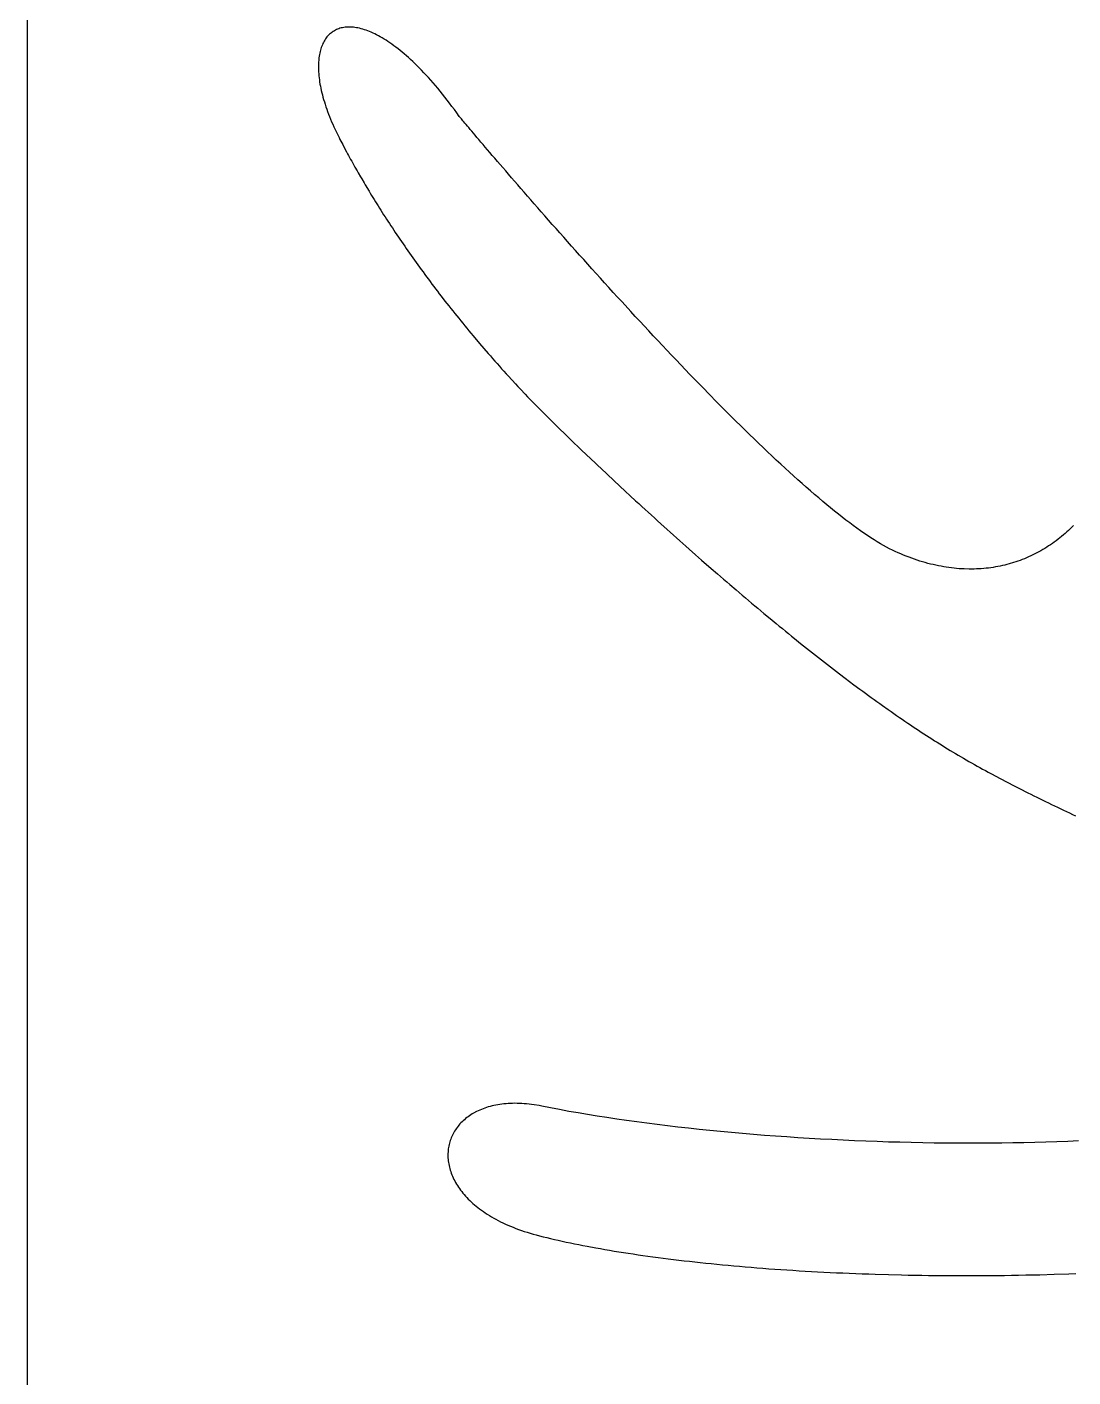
# Model space of a CAD drawing. Extents: x -220 to 640, y 0 to 300.
# Drawn here: x -220 to -188.01, y 195.31 to 236.6 of the extents above; entities that cross this region are included whole.
import ezdxf

# ---------------------------------------------------------------- set-up
doc = ezdxf.new("R2010")
doc.units = 0
doc.linetypes.add('CONTINUOUS2', pattern=[0])
doc.layers.get('0').update_dxf_attribs({"linetype": 'CONTINUOUS'})
doc.layers.add('FT_MACHINE', color=1, linetype='CONTINUOUS')

msp = doc.modelspace()

# ---------------------------------------------------------------- linework, layer by layer
at = {"linetype": 'CONTINUOUS2'}
for p, q in [((-210.314, 236.59), (-210.353, 236.583)), ((-210.274, 236.595), (-210.314, 236.59)), ((-210.233, 236.599), (-210.274, 236.595)), ((-210.192, 236.602), (-210.233, 236.599)), ((-210.149, 236.603), (-210.192, 236.602)), ((-210.106, 236.602), (-210.149, 236.603)), ((-210.062, 236.6), (-210.106, 236.602)), ((-210.017, 236.596), (-210.062, 236.6)), ((-209.971, 236.59), (-210.017, 236.596)), ((-209.925, 236.583), (-209.971, 236.59)), ((-210.892, 236.204), (-210.913, 236.17)), ((-210.871, 236.237), (-210.892, 236.204)), ((-210.825, 236.299), (-210.871, 236.237)), ((-210.775, 236.355), (-210.825, 236.299)), ((-210.748, 236.381), (-210.775, 236.355)), ((-210.72, 236.406), (-210.748, 236.381)), ((-210.692, 236.429), (-210.72, 236.406)), ((-210.662, 236.451), (-210.692, 236.429)), ((-210.632, 236.471), (-210.662, 236.451)), ((-210.6, 236.49), (-210.632, 236.471)), ((-210.568, 236.508), (-210.6, 236.49)), ((-210.534, 236.524), (-210.568, 236.508)), ((-210.5, 236.539), (-210.534, 236.524)), ((-210.464, 236.552), (-210.5, 236.539)), ((-210.428, 236.564), (-210.464, 236.552)), ((-210.391, 236.574), (-210.428, 236.564)), ((-210.353, 236.583), (-210.391, 236.574)), ((-209.877, 236.574), (-209.925, 236.583)), ((-209.829, 236.564), (-209.877, 236.574)), ((-209.78, 236.552), (-209.829, 236.564)), ((-209.731, 236.538), (-209.78, 236.552)), ((-209.68, 236.522), (-209.731, 236.538)), ((-209.629, 236.505), (-209.68, 236.522)), ((-209.577, 236.486), (-209.629, 236.505)), ((-209.525, 236.466), (-209.577, 236.486)), ((-209.471, 236.443), (-209.525, 236.466)), ((-209.417, 236.419), (-209.471, 236.443)), ((-209.362, 236.393), (-209.417, 236.419)), ((-209.307, 236.365), (-209.362, 236.393)), ((-209.251, 236.336), (-209.307, 236.365)), ((-209.194, 236.304), (-209.251, 236.336)), ((-209.136, 236.271), (-209.194, 236.304)), ((-209.078, 236.236), (-209.136, 236.271)), ((-209.019, 236.199), (-209.078, 236.236)), ((-208.96, 236.16), (-209.019, 236.199)), ((-211.047, 235.805), (-211.056, 235.759)), ((-211.036, 235.851), (-211.047, 235.805)), ((-211.025, 235.895), (-211.036, 235.851)), ((-211.012, 235.938), (-211.025, 235.895)), ((-210.998, 235.98), (-211.012, 235.938)), ((-210.983, 236.02), (-210.998, 235.98)), ((-210.967, 236.06), (-210.983, 236.02)), ((-210.95, 236.098), (-210.967, 236.06)), ((-210.932, 236.134), (-210.95, 236.098)), ((-210.913, 236.17), (-210.932, 236.134)), ((-208.9, 236.12), (-208.96, 236.16)), ((-208.839, 236.077), (-208.9, 236.12)), ((-208.778, 236.033), (-208.839, 236.077)), ((-208.716, 235.987), (-208.778, 236.033)), ((-208.653, 235.939), (-208.716, 235.987)), ((-208.59, 235.888), (-208.653, 235.939)), ((-208.527, 235.836), (-208.59, 235.888)), ((-208.463, 235.782), (-208.527, 235.836)), ((-208.398, 235.726), (-208.463, 235.782)), ((-211.085, 235.508), (-211.087, 235.454)), ((-211.087, 235.454), (-211.087, 235.344)), ((-211.077, 235.612), (-211.085, 235.508)), ((-211.071, 235.662), (-211.077, 235.612)), ((-211.064, 235.711), (-211.071, 235.662)), ((-211.056, 235.759), (-211.064, 235.711)), ((-208.333, 235.669), (-208.398, 235.726)), ((-208.267, 235.609), (-208.333, 235.669)), ((-208.201, 235.547), (-208.267, 235.609)), ((-208.134, 235.483), (-208.201, 235.547)), ((-208.066, 235.417), (-208.134, 235.483)), ((-207.999, 235.349), (-208.066, 235.417)), ((-207.93, 235.279), (-207.999, 235.349)), ((-211.087, 235.344), (-211.085, 235.287)), ((-211.085, 235.287), (-211.083, 235.229)), ((-211.083, 235.229), (-211.078, 235.17)), ((-211.078, 235.17), (-211.073, 235.11)), ((-211.073, 235.11), (-211.066, 235.049)), ((-211.066, 235.049), (-211.058, 234.987)), ((-211.058, 234.987), (-211.049, 234.924)), ((-207.861, 235.207), (-207.93, 235.279)), ((-207.792, 235.132), (-207.861, 235.207)), ((-207.722, 235.056), (-207.792, 235.132)), ((-207.652, 234.978), (-207.722, 235.056)), ((-207.582, 234.897), (-207.652, 234.978)), ((-211.049, 234.924), (-211.039, 234.86)), ((-211.039, 234.86), (-211.027, 234.795)), ((-211.027, 234.795), (-211.013, 234.729)), ((-211.013, 234.729), (-210.999, 234.662)), ((-210.999, 234.662), (-210.983, 234.594)), ((-210.983, 234.594), (-210.966, 234.525)), ((-210.966, 234.525), (-210.947, 234.455)), ((-207.511, 234.815), (-207.582, 234.897)), ((-207.439, 234.73), (-207.511, 234.815)), ((-207.367, 234.643), (-207.439, 234.73)), ((-207.295, 234.554), (-207.367, 234.643)), ((-207.223, 234.463), (-207.295, 234.554)), ((-210.947, 234.455), (-210.927, 234.384)), ((-210.927, 234.384), (-210.906, 234.313)), ((-210.906, 234.313), (-210.883, 234.24)), ((-210.883, 234.24), (-210.859, 234.167)), ((-210.859, 234.167), (-210.833, 234.092)), ((-207.15, 234.37), (-207.223, 234.463)), ((-207.076, 234.274), (-207.15, 234.37)), ((-207.003, 234.176), (-207.076, 234.274)), ((-206.928, 234.077), (-207.003, 234.176)), ((-210.833, 234.092), (-210.806, 234.017)), ((-210.806, 234.017), (-210.777, 233.941)), ((-210.777, 233.941), (-210.748, 233.864)), ((-210.748, 233.864), (-210.716, 233.787)), ((-210.716, 233.787), (-210.683, 233.708)), ((-210.683, 233.708), (-210.649, 233.629)), ((-206.854, 233.974), (-206.928, 234.077)), ((-206.779, 233.87), (-206.854, 233.974)), ((-206.777, 233.868), (-206.779, 233.87)), ((-206.772, 233.861), (-206.777, 233.868)), ((-206.763, 233.851), (-206.772, 233.861)), ((-206.751, 233.836), (-206.763, 233.851)), ((-206.735, 233.817), (-206.751, 233.836)), ((-206.716, 233.794), (-206.735, 233.817)), ((-206.693, 233.767), (-206.716, 233.794)), ((-206.667, 233.736), (-206.693, 233.767)), ((-206.638, 233.702), (-206.667, 233.736)), ((-206.606, 233.663), (-206.638, 233.702)), ((-210.649, 233.629), (-210.613, 233.549)), ((-210.613, 233.549), (-210.576, 233.468)), ((-210.576, 233.468), (-210.537, 233.387)), ((-210.537, 233.387), (-210.497, 233.304)), ((-210.497, 233.304), (-210.455, 233.221)), ((-206.571, 233.621), (-206.606, 233.663)), ((-206.532, 233.575), (-206.571, 233.621)), ((-206.49, 233.526), (-206.532, 233.575)), ((-206.446, 233.473), (-206.49, 233.526)), ((-206.398, 233.417), (-206.446, 233.473)), ((-206.348, 233.357), (-206.398, 233.417)), ((-206.294, 233.294), (-206.348, 233.357)), ((-206.238, 233.228), (-206.294, 233.294)), ((-210.455, 233.221), (-210.428, 233.168)), ((-210.428, 233.168), (-210.344, 233.006)), ((-210.344, 233.006), (-210.286, 232.896)), ((-210.286, 232.896), (-210.226, 232.784)), ((-206.179, 233.159), (-206.238, 233.228)), ((-206.117, 233.086), (-206.179, 233.159)), ((-206.053, 233.01), (-206.117, 233.086)), ((-205.986, 232.932), (-206.053, 233.01)), ((-205.916, 232.85), (-205.986, 232.932)), ((-210.226, 232.784), (-210.195, 232.727)), ((-210.195, 232.727), (-210.165, 232.671)), ((-210.165, 232.671), (-210.133, 232.613)), ((-210.133, 232.613), (-210.102, 232.556)), ((-210.102, 232.556), (-210.07, 232.497)), ((-210.07, 232.497), (-210.037, 232.439)), ((-205.844, 232.766), (-205.916, 232.85)), ((-205.769, 232.678), (-205.844, 232.766)), ((-205.692, 232.588), (-205.769, 232.678)), ((-205.612, 232.495), (-205.692, 232.588)), ((-205.53, 232.4), (-205.612, 232.495)), ((-210.037, 232.439), (-210.004, 232.38)), ((-210.004, 232.38), (-209.971, 232.321)), ((-209.971, 232.321), (-209.903, 232.201)), ((-209.903, 232.201), (-209.868, 232.141)), ((-209.868, 232.141), (-209.798, 232.019)), ((-205.446, 232.302), (-205.53, 232.4)), ((-205.359, 232.202), (-205.446, 232.302)), ((-205.271, 232.099), (-205.359, 232.202)), ((-205.18, 231.993), (-205.271, 232.099)), ((-209.798, 232.019), (-209.762, 231.958)), ((-209.762, 231.958), (-209.69, 231.834)), ((-209.69, 231.834), (-209.653, 231.772)), ((-209.653, 231.772), (-209.539, 231.583)), ((-205.087, 231.886), (-205.18, 231.993)), ((-204.991, 231.776), (-205.087, 231.886)), ((-204.894, 231.664), (-204.991, 231.776)), ((-204.795, 231.55), (-204.894, 231.664)), ((-209.539, 231.583), (-209.501, 231.519)), ((-209.501, 231.519), (-209.461, 231.455)), ((-209.461, 231.455), (-209.422, 231.39)), ((-209.422, 231.39), (-209.382, 231.326)), ((-209.382, 231.326), (-209.342, 231.261)), ((-209.342, 231.261), (-209.301, 231.195)), ((-204.694, 231.434), (-204.795, 231.55)), ((-204.591, 231.316), (-204.694, 231.434)), ((-204.486, 231.196), (-204.591, 231.316)), ((-209.301, 231.195), (-209.26, 231.13)), ((-209.26, 231.13), (-209.219, 231.064)), ((-209.219, 231.064), (-209.177, 230.998)), ((-209.177, 230.998), (-209.134, 230.931)), ((-209.134, 230.931), (-209.092, 230.864)), ((-209.092, 230.864), (-209.048, 230.797)), ((-204.379, 231.074), (-204.486, 231.196)), ((-204.27, 230.95), (-204.379, 231.074)), ((-204.16, 230.824), (-204.27, 230.95)), ((-204.048, 230.697), (-204.16, 230.824)), ((-209.048, 230.797), (-209.005, 230.73)), ((-209.005, 230.73), (-208.961, 230.662)), ((-208.961, 230.662), (-208.916, 230.594)), ((-208.916, 230.594), (-208.872, 230.526)), ((-208.872, 230.526), (-208.826, 230.457)), ((-208.826, 230.457), (-208.781, 230.389)), ((-203.935, 230.568), (-204.048, 230.697)), ((-203.82, 230.438), (-203.935, 230.568)), ((-203.703, 230.306), (-203.82, 230.438)), ((-208.781, 230.389), (-208.735, 230.32)), ((-208.735, 230.32), (-208.688, 230.25)), ((-208.688, 230.25), (-208.641, 230.181)), ((-208.641, 230.181), (-208.594, 230.111)), ((-208.594, 230.111), (-208.498, 229.971)), ((-203.585, 230.173), (-203.703, 230.306)), ((-203.466, 230.039), (-203.585, 230.173)), ((-203.345, 229.903), (-203.466, 230.039)), ((-208.498, 229.971), (-208.449, 229.9)), ((-208.449, 229.9), (-208.4, 229.83)), ((-208.4, 229.83), (-208.351, 229.759)), ((-208.351, 229.759), (-208.301, 229.688)), ((-208.301, 229.688), (-208.251, 229.616)), ((-208.251, 229.616), (-208.2, 229.545)), ((-203.222, 229.766), (-203.345, 229.903)), ((-203.099, 229.628), (-203.222, 229.766)), ((-202.974, 229.488), (-203.099, 229.628)), ((-208.2, 229.545), (-208.098, 229.401)), ((-208.098, 229.401), (-208.046, 229.328)), ((-208.046, 229.328), (-207.993, 229.256)), ((-207.993, 229.256), (-207.941, 229.183)), ((-207.941, 229.183), (-207.888, 229.111)), ((-202.848, 229.348), (-202.974, 229.488)), ((-202.721, 229.207), (-202.848, 229.348)), ((-202.463, 228.921), (-202.721, 229.207)), ((-207.888, 229.111), (-207.834, 229.037)), ((-207.834, 229.037), (-207.78, 228.964)), ((-207.78, 228.964), (-207.725, 228.891)), ((-207.725, 228.891), (-207.671, 228.817)), ((-207.671, 228.817), (-207.615, 228.743)), ((-207.615, 228.743), (-207.56, 228.669)), ((-202.333, 228.777), (-202.463, 228.921)), ((-202.201, 228.633), (-202.333, 228.777)), ((-207.56, 228.669), (-207.504, 228.595)), ((-207.504, 228.595), (-207.447, 228.521)), ((-207.447, 228.521), (-207.39, 228.446)), ((-207.39, 228.446), (-207.333, 228.372)), ((-207.333, 228.372), (-207.217, 228.222)), ((-202.069, 228.487), (-202.201, 228.633)), ((-201.936, 228.342), (-202.069, 228.487)), ((-201.802, 228.195), (-201.936, 228.342)), ((-207.217, 228.222), (-207.099, 228.072)), ((-207.099, 228.072), (-207.039, 227.996)), ((-207.039, 227.996), (-206.979, 227.921)), ((-206.979, 227.921), (-206.919, 227.845)), ((-201.532, 227.901), (-201.802, 228.195)), ((-206.919, 227.845), (-206.858, 227.769)), ((-206.858, 227.769), (-206.797, 227.694)), ((-206.797, 227.694), (-206.735, 227.618)), ((-206.735, 227.618), (-206.673, 227.541)), ((-206.673, 227.541), (-206.611, 227.465)), ((-201.396, 227.754), (-201.532, 227.901)), ((-201.259, 227.606), (-201.396, 227.754)), ((-200.983, 227.31), (-201.259, 227.606)), ((-206.611, 227.465), (-206.548, 227.389)), ((-206.548, 227.389), (-206.485, 227.312)), ((-206.485, 227.312), (-206.421, 227.236)), ((-206.421, 227.236), (-206.357, 227.159)), ((-206.357, 227.159), (-206.162, 226.928)), ((-200.845, 227.161), (-200.983, 227.31)), ((-200.706, 227.013), (-200.845, 227.161)), ((-206.162, 226.928), (-206.03, 226.774)), ((-206.03, 226.774), (-205.896, 226.62)), ((-200.566, 226.865), (-200.706, 227.013)), ((-200.427, 226.717), (-200.566, 226.865)), ((-200.286, 226.569), (-200.427, 226.717)), ((-205.896, 226.62), (-205.828, 226.542)), ((-205.828, 226.542), (-205.76, 226.465)), ((-205.76, 226.465), (-205.692, 226.387)), ((-205.692, 226.387), (-205.623, 226.31)), ((-205.623, 226.31), (-205.553, 226.232)), ((-200.146, 226.421), (-200.286, 226.569)), ((-200.006, 226.274), (-200.146, 226.421)), ((-199.724, 225.98), (-200.006, 226.274)), ((-205.553, 226.232), (-205.484, 226.154)), ((-205.484, 226.154), (-205.413, 226.077)), ((-205.413, 226.077), (-205.343, 225.999)), ((-205.343, 225.999), (-205.272, 225.921)), ((-205.272, 225.921), (-205.056, 225.687)), ((-199.442, 225.688), (-199.724, 225.98)), ((-205.056, 225.687), (-204.983, 225.609)), ((-204.983, 225.609), (-204.91, 225.532)), ((-204.91, 225.532), (-204.762, 225.376)), ((-199.301, 225.543), (-199.442, 225.688)), ((-199.16, 225.399), (-199.301, 225.543)), ((-204.762, 225.376), (-204.688, 225.297)), ((-204.688, 225.297), (-204.538, 225.141)), ((-204.538, 225.141), (-204.386, 224.985)), ((-198.878, 225.113), (-199.16, 225.399)), ((-198.738, 224.971), (-198.878, 225.113)), ((-204.386, 224.985), (-204.232, 224.829)), ((-204.232, 224.829), (-204.154, 224.751)), ((-204.154, 224.751), (-203.998, 224.595)), ((-198.318, 224.551), (-198.738, 224.971)), ((-203.998, 224.595), (-203.919, 224.517)), ((-203.919, 224.517), (-203.84, 224.44)), ((-203.84, 224.44), (-203.68, 224.284)), ((-203.68, 224.284), (-203.585, 224.192)), ((-198.178, 224.414), (-198.318, 224.551)), ((-198.039, 224.277), (-198.178, 224.414)), ((-197.901, 224.142), (-198.039, 224.277)), ((-203.585, 224.192), (-203.491, 224.101)), ((-203.491, 224.101), (-203.396, 224.009)), ((-203.396, 224.009), (-203.016, 223.645)), ((-197.763, 224.008), (-197.901, 224.142)), ((-197.626, 223.875), (-197.763, 224.008)), ((-197.489, 223.744), (-197.626, 223.875)), ((-203.016, 223.645), (-202.92, 223.554)), ((-202.92, 223.554), (-202.73, 223.372)), ((-197.353, 223.615), (-197.489, 223.744)), ((-197.217, 223.487), (-197.353, 223.615)), ((-197.083, 223.36), (-197.217, 223.487)), ((-202.73, 223.372), (-202.634, 223.282)), ((-202.634, 223.282), (-202.538, 223.191)), ((-202.538, 223.191), (-202.443, 223.101)), ((-202.443, 223.101), (-201.867, 222.561)), ((-196.949, 223.235), (-197.083, 223.36)), ((-196.816, 223.112), (-196.949, 223.235)), ((-196.684, 222.991), (-196.816, 223.112)), ((-196.552, 222.872), (-196.684, 222.991)), ((-201.867, 222.561), (-201.387, 222.116)), ((-196.422, 222.755), (-196.552, 222.872)), ((-196.293, 222.64), (-196.422, 222.755)), ((-196.165, 222.526), (-196.293, 222.64)), ((-196.038, 222.415), (-196.165, 222.526)), ((-195.912, 222.307), (-196.038, 222.415)), ((-195.787, 222.2), (-195.912, 222.307)), ((-195.664, 222.096), (-195.787, 222.2)), ((-201.387, 222.116), (-201.29, 222.027)), ((-201.29, 222.027), (-201.194, 221.939)), ((-201.194, 221.939), (-201.098, 221.85)), ((-201.098, 221.85), (-201.002, 221.762)), ((-201.002, 221.762), (-200.905, 221.674)), ((-195.542, 221.994), (-195.664, 222.096)), ((-195.421, 221.895), (-195.542, 221.994)), ((-195.302, 221.798), (-195.421, 221.895)), ((-195.184, 221.704), (-195.302, 221.798)), ((-200.905, 221.674), (-200.809, 221.587)), ((-200.809, 221.587), (-200.713, 221.499)), ((-200.713, 221.499), (-200.616, 221.412)), ((-200.616, 221.412), (-200.424, 221.238)), ((-195.067, 221.612), (-195.184, 221.704)), ((-194.952, 221.523), (-195.067, 221.612)), ((-194.839, 221.437), (-194.952, 221.523)), ((-194.728, 221.354), (-194.839, 221.437)), ((-194.618, 221.274), (-194.728, 221.354)), ((-187.989, 221.355), (-188.04, 221.305)), ((-200.424, 221.238), (-200.327, 221.151)), ((-200.327, 221.151), (-200.231, 221.064)), ((-200.231, 221.064), (-200.135, 220.978)), ((-200.135, 220.978), (-200.038, 220.892)), ((-194.509, 221.196), (-194.618, 221.274)), ((-194.403, 221.122), (-194.509, 221.196)), ((-194.298, 221.051), (-194.403, 221.122)), ((-194.195, 220.983), (-194.298, 221.051)), ((-194.094, 220.918), (-194.195, 220.983)), ((-193.995, 220.856), (-194.094, 220.918)), ((-188.467, 220.935), (-188.523, 220.893)), ((-188.412, 220.978), (-188.467, 220.935)), ((-188.357, 221.022), (-188.412, 220.978)), ((-188.302, 221.067), (-188.357, 221.022)), ((-188.249, 221.113), (-188.302, 221.067)), ((-188.196, 221.16), (-188.249, 221.113)), ((-188.143, 221.208), (-188.196, 221.16)), ((-188.091, 221.256), (-188.143, 221.208)), ((-188.04, 221.305), (-188.091, 221.256)), ((-200.038, 220.892), (-199.942, 220.806)), ((-199.942, 220.806), (-199.846, 220.721)), ((-199.846, 220.721), (-199.75, 220.635)), ((-199.75, 220.635), (-199.558, 220.465)), ((-193.898, 220.798), (-193.995, 220.856)), ((-193.804, 220.743), (-193.898, 220.798)), ((-193.711, 220.692), (-193.804, 220.743)), ((-193.62, 220.644), (-193.711, 220.692)), ((-193.532, 220.6), (-193.62, 220.644)), ((-193.445, 220.56), (-193.532, 220.6)), ((-193.36, 220.522), (-193.445, 220.56)), ((-193.276, 220.486), (-193.36, 220.522)), ((-193.191, 220.451), (-193.276, 220.486)), ((-189.177, 220.488), (-189.239, 220.457)), ((-189.114, 220.52), (-189.177, 220.488)), ((-189.053, 220.553), (-189.114, 220.52)), ((-188.992, 220.587), (-189.053, 220.553)), ((-188.931, 220.622), (-188.992, 220.587)), ((-188.871, 220.658), (-188.931, 220.622)), ((-188.812, 220.694), (-188.871, 220.658)), ((-188.753, 220.732), (-188.812, 220.694)), ((-188.695, 220.771), (-188.753, 220.732)), ((-188.637, 220.811), (-188.695, 220.771)), ((-188.58, 220.851), (-188.637, 220.811)), ((-188.523, 220.893), (-188.58, 220.851)), ((-199.558, 220.465), (-199.462, 220.381)), ((-199.462, 220.381), (-199.366, 220.296)), ((-199.366, 220.296), (-199.078, 220.044)), ((-193.107, 220.417), (-193.191, 220.451)), ((-193.023, 220.385), (-193.107, 220.417)), ((-192.94, 220.354), (-193.023, 220.385)), ((-192.856, 220.325), (-192.94, 220.354)), ((-192.774, 220.297), (-192.856, 220.325)), ((-192.691, 220.271), (-192.774, 220.297)), ((-192.609, 220.246), (-192.691, 220.271)), ((-192.527, 220.222), (-192.609, 220.246)), ((-192.445, 220.2), (-192.527, 220.222)), ((-192.364, 220.179), (-192.445, 220.2)), ((-192.283, 220.16), (-192.364, 220.179)), ((-192.202, 220.142), (-192.283, 220.16)), ((-192.122, 220.125), (-192.202, 220.142)), ((-192.042, 220.109), (-192.122, 220.125)), ((-191.962, 220.095), (-192.042, 220.109)), ((-191.883, 220.082), (-191.962, 220.095)), ((-191.725, 220.06), (-191.883, 220.082)), ((-190.45, 220.077), (-190.594, 220.057)), ((-190.379, 220.089), (-190.45, 220.077)), ((-190.308, 220.102), (-190.379, 220.089)), ((-190.238, 220.116), (-190.308, 220.102)), ((-190.168, 220.131), (-190.238, 220.116)), ((-190.098, 220.147), (-190.168, 220.131)), ((-190.029, 220.165), (-190.098, 220.147)), ((-189.961, 220.183), (-190.029, 220.165)), ((-189.825, 220.223), (-189.961, 220.183)), ((-189.758, 220.245), (-189.825, 220.223)), ((-189.692, 220.268), (-189.758, 220.245)), ((-189.625, 220.292), (-189.692, 220.268)), ((-189.56, 220.317), (-189.625, 220.292)), ((-189.495, 220.343), (-189.56, 220.317)), ((-189.43, 220.37), (-189.495, 220.343)), ((-189.366, 220.398), (-189.43, 220.37)), ((-189.302, 220.427), (-189.366, 220.398)), ((-189.239, 220.457), (-189.302, 220.427)), ((-199.078, 220.044), (-198.886, 219.878)), ((-198.886, 219.878), (-198.791, 219.795)), ((-198.791, 219.795), (-198.695, 219.713)), ((-198.695, 219.713), (-198.6, 219.63)), ((-191.647, 220.051), (-191.725, 220.06)), ((-191.57, 220.044), (-191.647, 220.051)), ((-191.492, 220.037), (-191.57, 220.044)), ((-191.415, 220.032), (-191.492, 220.037)), ((-191.338, 220.028), (-191.415, 220.032)), ((-191.186, 220.024), (-191.338, 220.028)), ((-191.111, 220.024), (-191.186, 220.024)), ((-191.036, 220.025), (-191.111, 220.024)), ((-190.961, 220.028), (-191.036, 220.025)), ((-190.887, 220.031), (-190.961, 220.028)), ((-190.813, 220.036), (-190.887, 220.031)), ((-190.74, 220.042), (-190.813, 220.036)), ((-190.667, 220.049), (-190.74, 220.042)), ((-190.594, 220.057), (-190.667, 220.049)), ((-198.6, 219.63), (-198.504, 219.549)), ((-198.504, 219.549), (-198.314, 219.385)), ((-198.314, 219.385), (-198.219, 219.304)), ((-198.219, 219.304), (-198.123, 219.224)), ((-198.123, 219.224), (-198.029, 219.143)), ((-198.029, 219.143), (-197.839, 218.983)), ((-197.839, 218.983), (-197.744, 218.904)), ((-197.744, 218.904), (-197.65, 218.825)), ((-197.65, 218.825), (-197.555, 218.746)), ((-197.555, 218.746), (-197.461, 218.667)), ((-197.461, 218.667), (-197.273, 218.511)), ((-197.273, 218.511), (-197.085, 218.357)), ((-197.085, 218.357), (-196.992, 218.28)), ((-196.992, 218.28), (-196.898, 218.203)), ((-196.898, 218.203), (-196.805, 218.127)), ((-196.805, 218.127), (-196.711, 218.052)), ((-196.711, 218.052), (-196.618, 217.976)), ((-196.618, 217.976), (-196.526, 217.901)), ((-196.526, 217.901), (-196.34, 217.753)), ((-196.34, 217.753), (-196.248, 217.679)), ((-196.248, 217.679), (-195.972, 217.46)), ((-195.972, 217.46), (-195.88, 217.388)), ((-195.88, 217.388), (-195.789, 217.316)), ((-195.789, 217.316), (-195.697, 217.245)), ((-195.697, 217.245), (-195.515, 217.103)), ((-195.515, 217.103), (-195.425, 217.033)), ((-195.425, 217.033), (-195.334, 216.963)), ((-195.334, 216.963), (-195.154, 216.825)), ((-195.154, 216.825), (-194.974, 216.689)), ((-194.974, 216.689), (-194.707, 216.488)), ((-194.707, 216.488), (-194.529, 216.356)), ((-194.529, 216.356), (-194.441, 216.291)), ((-194.441, 216.291), (-194.353, 216.227)), ((-194.353, 216.227), (-194.265, 216.162)), ((-194.265, 216.162), (-194.178, 216.099)), ((-194.178, 216.099), (-194.091, 216.035)), ((-194.091, 216.035), (-194.004, 215.973)), ((-194.004, 215.973), (-193.917, 215.91)), ((-193.917, 215.91), (-193.83, 215.849)), ((-193.83, 215.849), (-193.658, 215.727)), ((-193.658, 215.727), (-193.573, 215.667)), ((-193.573, 215.667), (-193.487, 215.607)), ((-193.487, 215.607), (-193.402, 215.548)), ((-193.402, 215.548), (-193.318, 215.489)), ((-193.318, 215.489), (-193.233, 215.431)), ((-193.233, 215.431), (-193.149, 215.373)), ((-193.149, 215.373), (-193.065, 215.316)), ((-193.065, 215.316), (-192.982, 215.26)), ((-192.982, 215.26), (-192.898, 215.204)), ((-192.898, 215.204), (-192.815, 215.149)), ((-192.815, 215.149), (-192.733, 215.094)), ((-192.733, 215.094), (-192.65, 215.039)), ((-192.65, 215.039), (-192.568, 214.986)), ((-192.568, 214.986), (-192.487, 214.932)), ((-192.487, 214.932), (-192.405, 214.88)), ((-192.405, 214.88), (-192.324, 214.828)), ((-192.324, 214.828), (-192.244, 214.776)), ((-192.244, 214.776), (-192.163, 214.726)), ((-192.163, 214.726), (-192.083, 214.675)), ((-192.083, 214.675), (-192.004, 214.626)), ((-192.004, 214.626), (-191.924, 214.576)), ((-191.924, 214.576), (-191.844, 214.527)), ((-191.844, 214.527), (-191.764, 214.479)), ((-191.764, 214.479), (-191.602, 214.381)), ((-191.602, 214.381), (-191.521, 214.333)), ((-191.521, 214.333), (-191.357, 214.237)), ((-191.357, 214.237), (-191.274, 214.19)), ((-191.274, 214.19), (-191.192, 214.142)), ((-191.192, 214.142), (-191.109, 214.095)), ((-191.109, 214.095), (-191.025, 214.048)), ((-191.025, 214.048), (-190.942, 214.001)), ((-190.942, 214.001), (-190.858, 213.954)), ((-190.858, 213.954), (-190.773, 213.907)), ((-190.773, 213.907), (-190.689, 213.861)), ((-190.689, 213.861), (-190.604, 213.815)), ((-190.604, 213.815), (-190.519, 213.768)), ((-190.519, 213.768), (-190.347, 213.676)), ((-190.347, 213.676), (-190.261, 213.631)), ((-190.261, 213.631), (-190.175, 213.585)), ((-190.175, 213.585), (-190.088, 213.54)), ((-190.088, 213.54), (-190.001, 213.494)), ((-190.001, 213.494), (-189.827, 213.404)), ((-189.827, 213.404), (-189.563, 213.269)), ((-189.563, 213.269), (-189.474, 213.225)), ((-189.474, 213.225), (-189.386, 213.18)), ((-189.386, 213.18), (-189.297, 213.136)), ((-189.297, 213.136), (-189.208, 213.091)), ((-189.208, 213.091), (-189.118, 213.047)), ((-189.118, 213.047), (-189.029, 213.003)), ((-189.029, 213.003), (-188.849, 212.915)), ((-188.849, 212.915), (-188.758, 212.871)), ((-188.758, 212.871), (-188.668, 212.827)), ((-188.668, 212.827), (-188.577, 212.783)), ((-188.577, 212.783), (-188.486, 212.74)), ((-188.486, 212.74), (-188.304, 212.652)), ((-188.304, 212.652), (-188.212, 212.609)), ((-188.212, 212.609), (-188.12, 212.565)), ((-188.12, 212.565), (-188.028, 212.522)), ((-188.028, 212.522), (-187.936, 212.478)), ((-205.946, 203.558), (-205.999, 203.54)), ((-205.891, 203.575), (-205.946, 203.558)), ((-205.835, 203.591), (-205.891, 203.575)), ((-205.778, 203.605), (-205.835, 203.591)), ((-205.72, 203.619), (-205.778, 203.605)), ((-205.661, 203.631), (-205.72, 203.619)), ((-205.601, 203.642), (-205.661, 203.631)), ((-205.54, 203.652), (-205.601, 203.642)), ((-205.414, 203.668), (-205.54, 203.652)), ((-205.349, 203.674), (-205.414, 203.668)), ((-205.284, 203.679), (-205.349, 203.674)), ((-205.217, 203.682), (-205.284, 203.679)), ((-205.149, 203.684), (-205.217, 203.682)), ((-205.081, 203.685), (-205.149, 203.684)), ((-205.011, 203.684), (-205.081, 203.685)), ((-204.94, 203.682), (-205.011, 203.684)), ((-204.868, 203.679), (-204.94, 203.682)), ((-204.795, 203.674), (-204.868, 203.679)), ((-204.721, 203.668), (-204.795, 203.674)), ((-204.646, 203.66), (-204.721, 203.668)), ((-204.57, 203.651), (-204.646, 203.66)), ((-204.493, 203.64), (-204.57, 203.651)), ((-204.337, 203.614), (-204.493, 203.64)), ((-204.257, 203.598), (-204.337, 203.614)), ((-203.985, 203.544), (-204.257, 203.598)), ((-206.66, 203.153), (-206.694, 203.12)), ((-206.624, 203.185), (-206.66, 203.153)), ((-206.587, 203.216), (-206.624, 203.185)), ((-206.549, 203.247), (-206.587, 203.216)), ((-206.51, 203.276), (-206.549, 203.247)), ((-206.469, 203.305), (-206.51, 203.276)), ((-206.428, 203.333), (-206.469, 203.305)), ((-206.385, 203.359), (-206.428, 203.333)), ((-206.341, 203.385), (-206.385, 203.359)), ((-206.249, 203.435), (-206.341, 203.385)), ((-206.201, 203.458), (-206.249, 203.435)), ((-206.152, 203.48), (-206.201, 203.458)), ((-206.102, 203.501), (-206.152, 203.48)), ((-206.051, 203.521), (-206.102, 203.501)), ((-205.999, 203.54), (-206.051, 203.521)), ((-203.709, 203.492), (-203.985, 203.544)), ((-203.429, 203.44), (-203.709, 203.492)), ((-203.144, 203.39), (-203.429, 203.44)), ((-202.855, 203.341), (-203.144, 203.39)), ((-202.562, 203.293), (-202.855, 203.341)), ((-202.266, 203.247), (-202.562, 203.293)), ((-201.965, 203.202), (-202.266, 203.247)), ((-201.661, 203.158), (-201.965, 203.202)), ((-201.353, 203.115), (-201.661, 203.158)), ((-206.967, 202.755), (-206.987, 202.715)), ((-206.923, 202.833), (-206.967, 202.755)), ((-206.899, 202.871), (-206.923, 202.833)), ((-206.873, 202.909), (-206.899, 202.871)), ((-206.846, 202.946), (-206.873, 202.909)), ((-206.818, 202.982), (-206.846, 202.946)), ((-206.789, 203.018), (-206.818, 202.982)), ((-206.759, 203.053), (-206.789, 203.018)), ((-206.727, 203.087), (-206.759, 203.053)), ((-206.694, 203.12), (-206.727, 203.087)), ((-201.042, 203.074), (-201.353, 203.115)), ((-200.728, 203.034), (-201.042, 203.074)), ((-200.411, 202.995), (-200.728, 203.034)), ((-200.091, 202.958), (-200.411, 202.995)), ((-199.768, 202.921), (-200.091, 202.958)), ((-199.443, 202.887), (-199.768, 202.921)), ((-199.115, 202.853), (-199.443, 202.887)), ((-198.785, 202.821), (-199.115, 202.853)), ((-198.453, 202.79), (-198.785, 202.821)), ((-198.118, 202.761), (-198.453, 202.79)), ((-197.782, 202.732), (-198.118, 202.761)), ((-197.444, 202.706), (-197.782, 202.732)), ((-207.108, 202.334), (-207.114, 202.289)), ((-207.1, 202.378), (-207.108, 202.334)), ((-207.09, 202.421), (-207.1, 202.378)), ((-207.08, 202.465), (-207.09, 202.421)), ((-207.068, 202.507), (-207.08, 202.465)), ((-207.054, 202.55), (-207.068, 202.507)), ((-207.039, 202.592), (-207.054, 202.55)), ((-207.023, 202.633), (-207.039, 202.592)), ((-207.006, 202.674), (-207.023, 202.633)), ((-206.987, 202.715), (-207.006, 202.674)), ((-197.104, 202.68), (-197.444, 202.706)), ((-196.763, 202.656), (-197.104, 202.68)), ((-196.421, 202.633), (-196.763, 202.656)), ((-196.077, 202.612), (-196.421, 202.633)), ((-195.732, 202.592), (-196.077, 202.612)), ((-195.387, 202.574), (-195.732, 202.592)), ((-195.04, 202.557), (-195.387, 202.574)), ((-194.693, 202.541), (-195.04, 202.557)), ((-194.346, 202.527), (-194.693, 202.541)), ((-193.998, 202.514), (-194.346, 202.527)), ((-193.65, 202.502), (-193.998, 202.514)), ((-193.302, 202.492), (-193.65, 202.502)), ((-192.954, 202.484), (-193.302, 202.492)), ((-192.606, 202.477), (-192.954, 202.484)), ((-192.259, 202.471), (-192.606, 202.477)), ((-191.912, 202.467), (-192.259, 202.471)), ((-191.566, 202.464), (-191.912, 202.467)), ((-191.22, 202.463), (-191.566, 202.464)), ((-190.532, 202.465), (-191.22, 202.463)), ((-190.19, 202.469), (-190.532, 202.465)), ((-189.849, 202.473), (-190.19, 202.469)), ((-189.51, 202.48), (-189.849, 202.473)), ((-189.172, 202.487), (-189.51, 202.48)), ((-188.836, 202.497), (-189.172, 202.487)), ((-188.502, 202.508), (-188.836, 202.497)), ((-188.171, 202.52), (-188.502, 202.508)), ((-187.841, 202.534), (-188.171, 202.52)), ((-207.125, 202.154), (-207.126, 202.109)), ((-207.126, 202.109), (-207.126, 202.063)), ((-207.126, 202.063), (-207.124, 202.017)), ((-207.123, 202.2), (-207.125, 202.154)), ((-207.124, 202.017), (-207.12, 201.97)), ((-207.119, 202.245), (-207.123, 202.2)), ((-207.12, 201.97), (-207.116, 201.924)), ((-207.114, 202.289), (-207.119, 202.245)), ((-207.116, 201.924), (-207.109, 201.877)), ((-207.109, 201.877), (-207.101, 201.83)), ((-207.101, 201.83), (-207.092, 201.784)), ((-207.092, 201.784), (-207.082, 201.737)), ((-207.082, 201.737), (-207.069, 201.689)), ((-207.069, 201.689), (-207.056, 201.642)), ((-207.056, 201.642), (-207.041, 201.595)), ((-207.041, 201.595), (-207.024, 201.548)), ((-207.024, 201.548), (-207.006, 201.5)), ((-207.006, 201.5), (-206.986, 201.453)), ((-206.986, 201.453), (-206.965, 201.406)), ((-206.965, 201.406), (-206.942, 201.359)), ((-206.942, 201.359), (-206.918, 201.311)), ((-206.918, 201.311), (-206.892, 201.264)), ((-206.892, 201.264), (-206.865, 201.217)), ((-206.865, 201.217), (-206.836, 201.171)), ((-206.836, 201.171), (-206.806, 201.124)), ((-206.806, 201.124), (-206.774, 201.077)), ((-206.774, 201.077), (-206.74, 201.031)), ((-206.74, 201.031), (-206.705, 200.985)), ((-206.705, 200.985), (-206.668, 200.939)), ((-206.668, 200.939), (-206.63, 200.893)), ((-206.63, 200.893), (-206.59, 200.848)), ((-206.59, 200.848), (-206.548, 200.803)), ((-206.548, 200.803), (-206.505, 200.758)), ((-206.505, 200.758), (-206.46, 200.714)), ((-206.46, 200.714), (-206.414, 200.67)), ((-206.414, 200.67), (-206.366, 200.626)), ((-206.366, 200.626), (-206.316, 200.583)), ((-206.316, 200.583), (-206.265, 200.54)), ((-206.265, 200.54), (-206.212, 200.497)), ((-206.212, 200.497), (-206.157, 200.455)), ((-206.157, 200.455), (-206.101, 200.414)), ((-206.101, 200.414), (-206.043, 200.373)), ((-206.043, 200.373), (-205.983, 200.332)), ((-205.983, 200.332), (-205.922, 200.292)), ((-205.922, 200.292), (-205.859, 200.253)), ((-205.859, 200.253), (-205.794, 200.214)), ((-205.794, 200.214), (-205.727, 200.175)), ((-205.727, 200.175), (-205.659, 200.138)), ((-205.659, 200.138), (-205.589, 200.101)), ((-205.589, 200.101), (-205.518, 200.064)), ((-205.518, 200.064), (-205.444, 200.028)), ((-205.444, 200.028), (-205.369, 199.993)), ((-205.369, 199.993), (-205.292, 199.959)), ((-205.292, 199.959), (-205.213, 199.925)), ((-205.213, 199.925), (-205.133, 199.893)), ((-205.133, 199.893), (-205.051, 199.86)), ((-205.051, 199.86), (-204.967, 199.829)), ((-204.967, 199.829), (-204.881, 199.799)), ((-204.881, 199.799), (-204.794, 199.769)), ((-204.794, 199.769), (-204.704, 199.74)), ((-204.704, 199.74), (-204.613, 199.712)), ((-204.613, 199.712), (-204.52, 199.685)), ((-204.52, 199.685), (-204.425, 199.659)), ((-204.425, 199.659), (-204.329, 199.634)), ((-204.329, 199.634), (-204.217, 199.606)), ((-204.217, 199.606), (-204.103, 199.578)), ((-204.103, 199.578), (-203.987, 199.55)), ((-203.987, 199.55), (-203.869, 199.523)), ((-203.869, 199.523), (-203.75, 199.496)), ((-203.75, 199.496), (-203.629, 199.469)), ((-203.629, 199.469), (-203.506, 199.443)), ((-203.506, 199.443), (-203.381, 199.416)), ((-203.381, 199.416), (-203.255, 199.39)), ((-203.255, 199.39), (-203.127, 199.364)), ((-203.127, 199.364), (-202.997, 199.339)), ((-202.997, 199.339), (-202.866, 199.314)), ((-202.866, 199.314), (-202.598, 199.264)), ((-202.598, 199.264), (-202.461, 199.24)), ((-202.461, 199.24), (-202.323, 199.216)), ((-202.323, 199.216), (-202.184, 199.192)), ((-202.184, 199.192), (-202.042, 199.168)), ((-202.042, 199.168), (-201.899, 199.145)), ((-201.899, 199.145), (-201.755, 199.122)), ((-201.755, 199.122), (-201.609, 199.099)), ((-201.609, 199.099), (-201.461, 199.077)), ((-201.461, 199.077), (-201.312, 199.055)), ((-201.312, 199.055), (-201.162, 199.033)), ((-201.162, 199.033), (-201.01, 199.012)), ((-201.01, 199.012), (-200.856, 198.991)), ((-200.856, 198.991), (-200.701, 198.97)), ((-200.701, 198.97), (-200.545, 198.95)), ((-200.545, 198.95), (-200.387, 198.93)), ((-200.387, 198.93), (-200.227, 198.91)), ((-200.227, 198.91), (-200.066, 198.891)), ((-200.066, 198.891), (-199.904, 198.872)), ((-199.904, 198.872), (-199.741, 198.853)), ((-199.741, 198.853), (-199.576, 198.834)), ((-199.576, 198.834), (-199.409, 198.816)), ((-199.409, 198.816), (-199.242, 198.799)), ((-199.242, 198.799), (-199.073, 198.781)), ((-199.073, 198.781), (-198.902, 198.764)), ((-198.902, 198.764), (-198.731, 198.748)), ((-198.731, 198.748), (-198.558, 198.732)), ((-198.558, 198.732), (-198.384, 198.716)), ((-198.384, 198.716), (-198.208, 198.7)), ((-198.208, 198.7), (-198.031, 198.685)), ((-198.031, 198.685), (-197.853, 198.67)), ((-197.853, 198.67), (-197.674, 198.656)), ((-197.674, 198.656), (-197.494, 198.642)), ((-197.494, 198.642), (-197.312, 198.628)), ((-197.312, 198.628), (-197.13, 198.615)), ((-197.13, 198.615), (-196.946, 198.602)), ((-196.946, 198.602), (-196.761, 198.59)), ((-196.761, 198.59), (-196.575, 198.578)), ((-196.575, 198.578), (-196.387, 198.566)), ((-196.387, 198.566), (-196.199, 198.555)), ((-196.199, 198.555), (-196.009, 198.544)), ((-196.009, 198.544), (-195.819, 198.534)), ((-195.819, 198.534), (-195.435, 198.514)), ((-195.435, 198.514), (-195.241, 198.505)), ((-195.241, 198.505), (-195.046, 198.497)), ((-195.046, 198.497), (-194.85, 198.488)), ((-194.85, 198.488), (-194.654, 198.481)), ((-194.654, 198.481), (-194.456, 198.473)), ((-194.456, 198.473), (-194.257, 198.466)), ((-194.257, 198.466), (-194.058, 198.46)), ((-194.058, 198.46), (-193.656, 198.448)), ((-193.656, 198.448), (-193.25, 198.438)), ((-193.25, 198.438), (-193.046, 198.434)), ((-193.046, 198.434), (-192.841, 198.43)), ((-192.841, 198.43), (-192.635, 198.427)), ((-192.635, 198.427), (-192.428, 198.424)), ((-192.428, 198.424), (-192.22, 198.421)), ((-192.22, 198.421), (-192.012, 198.419)), ((-192.012, 198.419), (-191.803, 198.418)), ((-191.803, 198.418), (-191.593, 198.417)), ((-191.593, 198.417), (-190.959, 198.417)), ((-190.959, 198.417), (-190.746, 198.418)), ((-190.746, 198.418), (-190.318, 198.422)), ((-190.318, 198.422), (-190.103, 198.424)), ((-190.103, 198.424), (-189.887, 198.427)), ((-189.887, 198.427), (-189.671, 198.431)), ((-189.671, 198.431), (-189.454, 198.435)), ((-189.454, 198.435), (-189.236, 198.439)), ((-189.236, 198.439), (-189.018, 198.444)), ((-189.018, 198.444), (-188.58, 198.456)), ((-188.58, 198.456), (-188.14, 198.47)), ((-188.14, 198.47), (-187.919, 198.477))]:
    msp.add_line(p, q, dxfattribs=at)
at = {"layer": 'FT_MACHINE', "linetype": 'CONTINUOUS2'}
msp.add_line((-220, 300), (-220, 0), dxfattribs=at)

doc.saveas('drawing.dxf')
